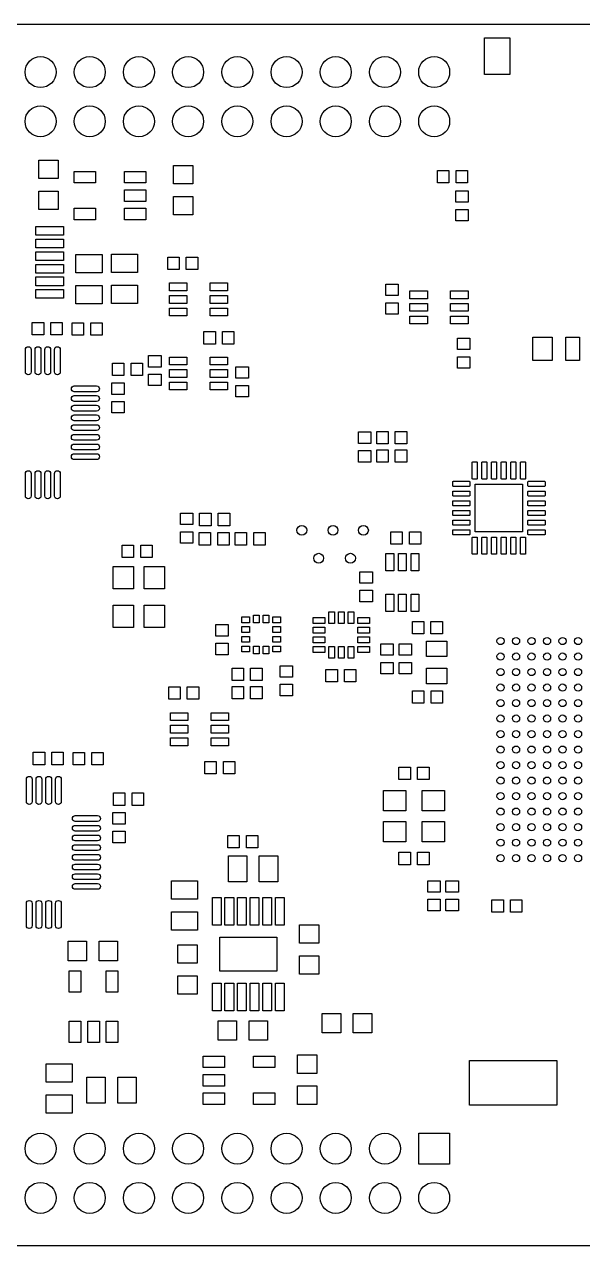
# Model space of a CAD drawing. Extents: x -133 to 0, y 0 to 63.
# Drawn here: x -96.2 to -67.3, y 0 to 63 of the extents above; entities that cross this region are included whole.
import ezdxf

# ---------------------------------------------------------------- set-up
doc = ezdxf.new("R2010")
doc.units = 0
doc.layers.add('BG_DESIGN_OUTLINE', color=1, linetype='CONTINUOUS')
doc.layers.add('PIN_TOP', color=80, linetype='CONTINUOUS')

msp = doc.modelspace()

# ---------------------------------------------------------------- linework, layer by layer
at = {"layer": 'BG_DESIGN_OUTLINE'}
msp.add_lwpolyline([(-133, 0), (-33.96, 0), (-33.96, 0.25), (-33.22, 0.99), (-28.35, 0.99), (-27.63, 0.27), (-27.63, 0), (0, 0), (0, 63), (-133, 63)], close=True, dxfattribs=at)
at = {"layer": 'PIN_TOP'}
for points in [[(-71.1025, 62.31), (-71.1025, 60.41), (-72.4025, 60.41), (-72.4025, 62.31)], [(-94.41, 56.005), (-94.41, 55.055), (-95.41, 55.055), (-95.41, 56.005)], [(-87.45, 55.725), (-87.45, 54.775), (-88.45, 54.775), (-88.45, 55.725)], [(-74.235, 54.83), (-74.825, 54.83), (-74.825, 55.47), (-74.235, 55.47)], [(-73.275, 54.83), (-73.865, 54.83), (-73.865, 55.47), (-73.275, 55.47)], [(-92.48, 55.42), (-92.48, 54.82), (-93.58, 54.82), (-93.58, 55.42)], [(-89.88, 55.42), (-89.88, 54.82), (-90.98, 54.82), (-90.98, 55.42)], [(-94.41, 54.405), (-94.41, 53.455), (-95.41, 53.455), (-95.41, 54.405)], [(-89.88, 54.47), (-89.88, 53.87), (-90.98, 53.87), (-90.98, 54.47)], [(-73.89, 53.825), (-73.89, 54.415), (-73.25, 54.415), (-73.25, 53.825)], [(-87.45, 54.125), (-87.45, 53.175), (-88.45, 53.175), (-88.45, 54.125)], [(-92.48, 53.52), (-92.48, 52.92), (-93.58, 52.92), (-93.58, 53.52)], [(-89.88, 53.52), (-89.88, 52.92), (-90.98, 52.92), (-90.98, 53.52)], [(-73.89, 52.865), (-73.89, 53.455), (-73.25, 53.455), (-73.25, 52.865)], [(-95.5605, 52.57), (-94.1355, 52.57), (-94.1355, 52.12), (-95.5605, 52.12)], [(-95.5605, 51.92), (-94.1355, 51.92), (-94.1355, 51.47), (-95.5605, 51.47)], [(-95.5605, 51.27), (-94.1355, 51.27), (-94.1355, 50.82), (-95.5605, 50.82)], [(-93.4964, 50.1851), (-93.4964, 51.1351), (-92.1464, 51.1351), (-92.1464, 50.1851)], [(-91.6628, 50.2009), (-91.6628, 51.1509), (-90.3128, 51.1509), (-90.3128, 50.2009)], [(-95.5605, 50.62), (-94.1355, 50.62), (-94.1355, 50.17), (-95.5605, 50.17)], [(-88.755, 51), (-88.165, 51), (-88.165, 50.36), (-88.755, 50.36)], [(-87.795, 51), (-87.205, 51), (-87.205, 50.36), (-87.795, 50.36)], [(-95.5605, 49.97), (-94.1355, 49.97), (-94.1355, 49.52), (-95.5605, 49.52)], [(-95.5605, 49.32), (-94.1355, 49.32), (-94.1355, 48.87), (-95.5605, 48.87)], [(-93.4964, 48.5851), (-93.4964, 49.5351), (-92.1464, 49.5351), (-92.1464, 48.5851)], [(-91.6628, 48.6009), (-91.6628, 49.5509), (-90.3128, 49.5509), (-90.3128, 48.6009)], [(-88.66, 49.26), (-88.66, 49.66), (-87.76, 49.66), (-87.76, 49.26)], [(-86.56, 49.26), (-86.56, 49.66), (-85.66, 49.66), (-85.66, 49.26)], [(-76.85, 49.605), (-76.85, 49.015), (-77.49, 49.015), (-77.49, 49.605)], [(-76.25, 48.85), (-76.25, 49.25), (-75.35, 49.25), (-75.35, 48.85)], [(-74.15, 48.85), (-74.15, 49.25), (-73.25, 49.25), (-73.25, 48.85)], [(-88.66, 48.61), (-88.66, 49.01), (-87.76, 49.01), (-87.76, 48.61)], [(-86.56, 48.61), (-86.56, 49.01), (-85.66, 49.01), (-85.66, 48.61)], [(-76.85, 48.645), (-76.85, 48.055), (-77.49, 48.055), (-77.49, 48.645)], [(-76.25, 48.2), (-76.25, 48.6), (-75.35, 48.6), (-75.35, 48.2)], [(-74.15, 48.2), (-74.15, 48.6), (-73.25, 48.6), (-73.25, 48.2)], [(-88.66, 47.96), (-88.66, 48.36), (-87.76, 48.36), (-87.76, 47.96)], [(-86.56, 47.96), (-86.56, 48.36), (-85.66, 48.36), (-85.66, 47.96)], [(-76.25, 47.55), (-76.25, 47.95), (-75.35, 47.95), (-75.35, 47.55)], [(-74.15, 47.55), (-74.15, 47.95), (-73.25, 47.95), (-73.25, 47.55)], [(-95.745, 47.62), (-95.155, 47.62), (-95.155, 46.98), (-95.745, 46.98)], [(-94.785, 47.62), (-94.195, 47.62), (-94.195, 46.98), (-94.785, 46.98)], [(-93.685, 47.61), (-93.095, 47.61), (-93.095, 46.97), (-93.685, 46.97)], [(-92.725, 47.61), (-92.135, 47.61), (-92.135, 46.97), (-92.725, 46.97)], [(-86.295, 46.51), (-86.885, 46.51), (-86.885, 47.15), (-86.295, 47.15)], [(-85.335, 46.51), (-85.925, 46.51), (-85.925, 47.15), (-85.335, 47.15)], [(-73.16, 46.815), (-73.16, 46.225), (-73.8, 46.225), (-73.8, 46.815)], [(-68.9025, 46.86), (-68.9025, 45.66), (-69.9025, 45.66), (-69.9025, 46.86)], [(-67.5025, 46.86), (-67.5025, 45.66), (-68.2025, 45.66), (-68.2025, 46.86)], [(-91.015, 44.88), (-91.605, 44.88), (-91.605, 45.52), (-91.015, 45.52)], [(-90.055, 44.88), (-90.645, 44.88), (-90.645, 45.52), (-90.055, 45.52)], [(-89.1, 45.915), (-89.1, 45.325), (-89.74, 45.325), (-89.74, 45.915)], [(-88.66, 45.44), (-88.66, 45.84), (-87.76, 45.84), (-87.76, 45.44)], [(-86.56, 45.44), (-86.56, 45.84), (-85.66, 45.84), (-85.66, 45.44)], [(-73.16, 45.855), (-73.16, 45.265), (-73.8, 45.265), (-73.8, 45.855)], [(-89.1, 44.955), (-89.1, 44.365), (-89.74, 44.365), (-89.74, 44.955)], [(-88.66, 44.79), (-88.66, 45.19), (-87.76, 45.19), (-87.76, 44.79)], [(-86.56, 44.79), (-86.56, 45.19), (-85.66, 45.19), (-85.66, 44.79)], [(-85.23, 44.745), (-85.23, 45.335), (-84.59, 45.335), (-84.59, 44.745)], [(-91, 44.505), (-91, 43.915), (-91.64, 43.915), (-91.64, 44.505)], [(-88.66, 44.14), (-88.66, 44.54), (-87.76, 44.54), (-87.76, 44.14)], [(-86.56, 44.14), (-86.56, 44.54), (-85.66, 44.54), (-85.66, 44.14)], [(-85.23, 43.785), (-85.23, 44.375), (-84.59, 44.375), (-84.59, 43.785)], [(-91, 43.545), (-91, 42.955), (-91.64, 42.955), (-91.64, 43.545)], [(-78.27, 41.975), (-78.27, 41.385), (-78.91, 41.385), (-78.91, 41.975)], [(-77.375, 41.36), (-77.965, 41.36), (-77.965, 42), (-77.375, 42)], [(-76.415, 41.36), (-77.005, 41.36), (-77.005, 42), (-76.415, 42)], [(-78.27, 41.015), (-78.27, 40.425), (-78.91, 40.425), (-78.91, 41.015)], [(-77.375, 40.42), (-77.965, 40.42), (-77.965, 41.06), (-77.375, 41.06)], [(-76.415, 40.42), (-77.005, 40.42), (-77.005, 41.06), (-76.415, 41.06)], [(-70.4333, 39.2738), (-70.4333, 36.8238), (-72.8833, 36.8238), (-72.8833, 39.2738)], [(-87.46, 37.785), (-87.46, 37.195), (-88.1, 37.195), (-88.1, 37.785)], [(-87.105, 37.78), (-86.515, 37.78), (-86.515, 37.14), (-87.105, 37.14)], [(-86.145, 37.78), (-85.555, 37.78), (-85.555, 37.14), (-86.145, 37.14)], [(-87.46, 36.825), (-87.46, 36.235), (-88.1, 36.235), (-88.1, 36.825)], [(-87.135, 36.78), (-86.545, 36.78), (-86.545, 36.14), (-87.135, 36.14)], [(-86.175, 36.78), (-85.585, 36.78), (-85.585, 36.14), (-86.175, 36.14)], [(-85.275, 36.78), (-84.685, 36.78), (-84.685, 36.14), (-85.275, 36.14)], [(-84.315, 36.78), (-83.725, 36.78), (-83.725, 36.14), (-84.315, 36.14)], [(-76.645, 36.18), (-77.235, 36.18), (-77.235, 36.82), (-76.645, 36.82)], [(-75.685, 36.18), (-76.275, 36.18), (-76.275, 36.82), (-75.685, 36.82)], [(-90.515, 35.49), (-91.105, 35.49), (-91.105, 36.13), (-90.515, 36.13)], [(-89.555, 35.49), (-90.145, 35.49), (-90.145, 36.13), (-89.555, 36.13)], [(-77.09, 34.81), (-77.49, 34.81), (-77.49, 35.71), (-77.09, 35.71)], [(-76.44, 34.81), (-76.84, 34.81), (-76.84, 35.71), (-76.44, 35.71)], [(-75.79, 34.81), (-76.19, 34.81), (-76.19, 35.71), (-75.79, 35.71)], [(-90.525, 33.885), (-91.575, 33.885), (-91.575, 35.035), (-90.525, 35.035)], [(-88.925, 33.885), (-89.975, 33.885), (-89.975, 35.035), (-88.925, 35.035)], [(-78.83, 34.175), (-78.83, 34.765), (-78.19, 34.765), (-78.19, 34.175)], [(-78.83, 33.215), (-78.83, 33.805), (-78.19, 33.805), (-78.19, 33.215)], [(-77.09, 32.71), (-77.49, 32.71), (-77.49, 33.61), (-77.09, 33.61)], [(-76.44, 32.71), (-76.84, 32.71), (-76.84, 33.61), (-76.44, 33.61)], [(-75.79, 32.71), (-76.19, 32.71), (-76.19, 33.61), (-75.79, 33.61)], [(-90.525, 31.885), (-91.575, 31.885), (-91.575, 33.035), (-90.525, 33.035)], [(-88.925, 31.885), (-89.975, 31.885), (-89.975, 33.035), (-88.925, 33.035)], [(-84.93, 32.13), (-84.93, 32.43), (-84.53, 32.43), (-84.53, 32.13)], [(-84.03, 32.13), (-84.33, 32.13), (-84.33, 32.53), (-84.03, 32.53)], [(-83.53, 32.13), (-83.83, 32.13), (-83.83, 32.53), (-83.53, 32.53)], [(-83.33, 32.13), (-83.33, 32.43), (-82.93, 32.43), (-82.93, 32.13)], [(-81.24, 32.1), (-81.24, 32.4), (-80.64, 32.4), (-80.64, 32.1)], [(-80.14, 32.1), (-80.44, 32.1), (-80.44, 32.7), (-80.14, 32.7)], [(-79.64, 32.1), (-79.94, 32.1), (-79.94, 32.7), (-79.64, 32.7)], [(-79.14, 32.1), (-79.44, 32.1), (-79.44, 32.7), (-79.14, 32.7)], [(-78.94, 32.1), (-78.94, 32.4), (-78.34, 32.4), (-78.34, 32.1)], [(-76.1265, 32.1978), (-75.5365, 32.1978), (-75.5365, 31.5578), (-76.1265, 31.5578)], [(-75.1665, 32.1978), (-74.5765, 32.1978), (-74.5765, 31.5578), (-75.1665, 31.5578)], [(-86.27, 31.445), (-86.27, 32.035), (-85.63, 32.035), (-85.63, 31.445)], [(-84.93, 31.63), (-84.93, 31.93), (-84.53, 31.93), (-84.53, 31.63)], [(-83.33, 31.63), (-83.33, 31.93), (-82.93, 31.93), (-82.93, 31.63)], [(-81.24, 31.6), (-81.24, 31.9), (-80.64, 31.9), (-80.64, 31.6)], [(-78.94, 31.6), (-78.94, 31.9), (-78.34, 31.9), (-78.34, 31.6)], [(-86.27, 30.485), (-86.27, 31.075), (-85.63, 31.075), (-85.63, 30.485)], [(-84.93, 31.13), (-84.93, 31.43), (-84.53, 31.43), (-84.53, 31.13)], [(-84.93, 30.63), (-84.93, 30.93), (-84.53, 30.93), (-84.53, 30.63)], [(-84.03, 30.53), (-84.33, 30.53), (-84.33, 30.93), (-84.03, 30.93)], [(-83.53, 30.53), (-83.83, 30.53), (-83.83, 30.93), (-83.53, 30.93)], [(-83.33, 31.13), (-83.33, 31.43), (-82.93, 31.43), (-82.93, 31.13)], [(-83.33, 30.63), (-83.33, 30.93), (-82.93, 30.93), (-82.93, 30.63)], [(-81.24, 31.1), (-81.24, 31.4), (-80.64, 31.4), (-80.64, 31.1)], [(-81.24, 30.6), (-81.24, 30.9), (-80.64, 30.9), (-80.64, 30.6)], [(-80.14, 30.3), (-80.44, 30.3), (-80.44, 30.9), (-80.14, 30.9)], [(-79.64, 30.3), (-79.94, 30.3), (-79.94, 30.9), (-79.64, 30.9)], [(-79.14, 30.3), (-79.44, 30.3), (-79.44, 30.9), (-79.14, 30.9)], [(-78.94, 31.1), (-78.94, 31.4), (-78.34, 31.4), (-78.34, 31.1)], [(-78.94, 30.6), (-78.94, 30.9), (-78.34, 30.9), (-78.34, 30.6)], [(-77.11, 31.045), (-77.11, 30.455), (-77.75, 30.455), (-77.75, 31.045)], [(-76.17, 31.045), (-76.17, 30.455), (-76.81, 30.455), (-76.81, 31.045)], [(-75.3965, 30.3878), (-75.3965, 31.1878), (-74.3465, 31.1878), (-74.3465, 30.3878)], [(-84.845, 29.15), (-85.435, 29.15), (-85.435, 29.79), (-84.845, 29.79)], [(-83.885, 29.15), (-84.475, 29.15), (-84.475, 29.79), (-83.885, 29.79)], [(-82.31, 29.915), (-82.31, 29.325), (-82.95, 29.325), (-82.95, 29.915)], [(-80.585, 29.72), (-79.995, 29.72), (-79.995, 29.08), (-80.585, 29.08)], [(-79.625, 29.72), (-79.035, 29.72), (-79.035, 29.08), (-79.625, 29.08)], [(-77.11, 30.085), (-77.11, 29.495), (-77.75, 29.495), (-77.75, 30.085)], [(-76.17, 30.085), (-76.17, 29.495), (-76.81, 29.495), (-76.81, 30.085)], [(-75.3965, 28.9878), (-75.3965, 29.7878), (-74.3465, 29.7878), (-74.3465, 28.9878)], [(-88.705, 28.83), (-88.115, 28.83), (-88.115, 28.19), (-88.705, 28.19)], [(-87.745, 28.83), (-87.155, 28.83), (-87.155, 28.19), (-87.745, 28.19)], [(-84.845, 28.21), (-85.435, 28.21), (-85.435, 28.85), (-84.845, 28.85)], [(-83.885, 28.21), (-84.475, 28.21), (-84.475, 28.85), (-83.885, 28.85)], [(-82.31, 28.955), (-82.31, 28.365), (-82.95, 28.365), (-82.95, 28.955)], [(-76.1165, 28.6178), (-75.5265, 28.6178), (-75.5265, 27.9778), (-76.1165, 27.9778)], [(-75.1565, 28.6178), (-74.5665, 28.6178), (-74.5665, 27.9778), (-75.1565, 27.9778)], [(-88.61, 27.09), (-88.61, 27.49), (-87.71, 27.49), (-87.71, 27.09)], [(-86.51, 27.09), (-86.51, 27.49), (-85.61, 27.49), (-85.61, 27.09)], [(-88.61, 26.44), (-88.61, 26.84), (-87.71, 26.84), (-87.71, 26.44)], [(-86.51, 26.44), (-86.51, 26.84), (-85.61, 26.84), (-85.61, 26.44)], [(-88.61, 25.79), (-88.61, 26.19), (-87.71, 26.19), (-87.71, 25.79)], [(-86.51, 25.79), (-86.51, 26.19), (-85.61, 26.19), (-85.61, 25.79)], [(-95.695, 25.45), (-95.105, 25.45), (-95.105, 24.81), (-95.695, 24.81)], [(-94.735, 25.45), (-94.145, 25.45), (-94.145, 24.81), (-94.735, 24.81)], [(-93.635, 25.44), (-93.045, 25.44), (-93.045, 24.8), (-93.635, 24.8)], [(-92.675, 25.44), (-92.085, 25.44), (-92.085, 24.8), (-92.675, 24.8)], [(-86.245, 24.34), (-86.835, 24.34), (-86.835, 24.98), (-86.245, 24.98)], [(-85.285, 24.34), (-85.875, 24.34), (-85.875, 24.98), (-85.285, 24.98)], [(-76.8165, 24.6778), (-76.2265, 24.6778), (-76.2265, 24.0378), (-76.8165, 24.0378)], [(-75.8565, 24.6778), (-75.2665, 24.6778), (-75.2665, 24.0378), (-75.8565, 24.0378)], [(-90.965, 22.71), (-91.555, 22.71), (-91.555, 23.35), (-90.965, 23.35)], [(-90.005, 22.71), (-90.595, 22.71), (-90.595, 23.35), (-90.005, 23.35)], [(-76.4665, 23.4828), (-76.4665, 22.4328), (-77.6165, 22.4328), (-77.6165, 23.4828)], [(-74.4665, 23.4828), (-74.4665, 22.4328), (-75.6165, 22.4328), (-75.6165, 23.4828)], [(-90.95, 22.335), (-90.95, 21.745), (-91.59, 21.745), (-91.59, 22.335)], [(-76.4665, 21.8828), (-76.4665, 20.8328), (-77.6165, 20.8328), (-77.6165, 21.8828)], [(-74.4665, 21.8828), (-74.4665, 20.8328), (-75.6165, 20.8328), (-75.6165, 21.8828)], [(-90.95, 21.375), (-90.95, 20.785), (-91.59, 20.785), (-91.59, 21.375)], [(-85.655, 21.16), (-85.065, 21.16), (-85.065, 20.52), (-85.655, 20.52)], [(-84.695, 21.16), (-84.105, 21.16), (-84.105, 20.52), (-84.695, 20.52)], [(-76.2265, 19.6478), (-76.8165, 19.6478), (-76.8165, 20.2878), (-76.2265, 20.2878)], [(-75.2665, 19.6478), (-75.8565, 19.6478), (-75.8565, 20.2878), (-75.2665, 20.2878)], [(-85.625, 20.115), (-84.675, 20.115), (-84.675, 18.765), (-85.625, 18.765)], [(-84.025, 20.115), (-83.075, 20.115), (-83.075, 18.765), (-84.025, 18.765)], [(-88.565, 17.875), (-88.565, 18.825), (-87.215, 18.825), (-87.215, 17.875)], [(-74.69, 18.825), (-74.69, 18.235), (-75.33, 18.235), (-75.33, 18.825)], [(-74.39, 18.235), (-74.39, 18.825), (-73.75, 18.825), (-73.75, 18.235)], [(-86.4473, 16.5343), (-86.4473, 17.9593), (-85.9973, 17.9593), (-85.9973, 16.5343)], [(-85.7973, 16.5343), (-85.7973, 17.9593), (-85.3473, 17.9593), (-85.3473, 16.5343)], [(-85.1473, 16.5343), (-85.1473, 17.9593), (-84.6973, 17.9593), (-84.6973, 16.5343)], [(-84.4973, 16.5343), (-84.4973, 17.9593), (-84.0473, 17.9593), (-84.0473, 16.5343)], [(-83.8473, 16.5343), (-83.8473, 17.9593), (-83.3973, 17.9593), (-83.3973, 16.5343)], [(-83.1973, 16.5343), (-83.1973, 17.9593), (-82.7473, 17.9593), (-82.7473, 16.5343)], [(-74.69, 17.865), (-74.69, 17.275), (-75.33, 17.275), (-75.33, 17.865)], [(-74.39, 17.275), (-74.39, 17.865), (-73.75, 17.865), (-73.75, 17.275)], [(-71.4265, 17.1978), (-72.0165, 17.1978), (-72.0165, 17.8378), (-71.4265, 17.8378)], [(-70.4665, 17.1978), (-71.0565, 17.1978), (-71.0565, 17.8378), (-70.4665, 17.8378)], [(-88.565, 16.275), (-88.565, 17.225), (-87.215, 17.225), (-87.215, 16.275)], [(-81.96, 15.605), (-81.96, 16.555), (-80.96, 16.555), (-80.96, 15.605)], [(-83.1238, 14.1583), (-86.0708, 14.1583), (-86.0708, 15.9113), (-83.1238, 15.9113)], [(-92.9418, 14.6962), (-93.8918, 14.6962), (-93.8918, 15.6962), (-92.9418, 15.6962)], [(-91.3418, 14.6962), (-92.2918, 14.6962), (-92.2918, 15.6962), (-91.3418, 15.6962)], [(-88.23, 14.565), (-88.23, 15.515), (-87.23, 15.515), (-87.23, 14.565)], [(-81.96, 14.005), (-81.96, 14.955), (-80.96, 14.955), (-80.96, 14.005)], [(-93.2331, 13.0724), (-93.8331, 13.0724), (-93.8331, 14.1724), (-93.2331, 14.1724)], [(-91.3331, 13.0724), (-91.9331, 13.0724), (-91.9331, 14.1724), (-91.3331, 14.1724)], [(-88.23, 12.965), (-88.23, 13.915), (-87.23, 13.915), (-87.23, 12.965)], [(-86.4473, 12.1103), (-86.4473, 13.5353), (-85.9973, 13.5353), (-85.9973, 12.1103)], [(-85.7973, 12.1103), (-85.7973, 13.5353), (-85.3473, 13.5353), (-85.3473, 12.1103)], [(-85.1473, 12.1103), (-85.1473, 13.5353), (-84.6973, 13.5353), (-84.6973, 12.1103)], [(-84.4973, 12.1103), (-84.4973, 13.5353), (-84.0473, 13.5353), (-84.0473, 12.1103)], [(-83.8473, 12.1103), (-83.8473, 13.5353), (-83.3973, 13.5353), (-83.3973, 12.1103)], [(-83.1973, 12.1103), (-83.1973, 13.5353), (-82.7473, 13.5353), (-82.7473, 12.1103)], [(-79.825, 10.98), (-80.775, 10.98), (-80.775, 11.98), (-79.825, 11.98)], [(-78.225, 10.98), (-79.175, 10.98), (-79.175, 11.98), (-78.225, 11.98)], [(-93.2331, 10.4724), (-93.8331, 10.4724), (-93.8331, 11.5724), (-93.2331, 11.5724)], [(-92.2831, 10.4724), (-92.8831, 10.4724), (-92.8831, 11.5724), (-92.2831, 11.5724)], [(-91.3331, 10.4724), (-91.9331, 10.4724), (-91.9331, 11.5724), (-91.3331, 11.5724)], [(-85.205, 10.59), (-86.155, 10.59), (-86.155, 11.59), (-85.205, 11.59)], [(-83.605, 10.59), (-84.555, 10.59), (-84.555, 11.59), (-83.605, 11.59)], [(-86.93, 9.18), (-86.93, 9.78), (-85.83, 9.78), (-85.83, 9.18)], [(-84.33, 9.18), (-84.33, 9.78), (-83.23, 9.78), (-83.23, 9.18)], [(-82.05, 8.885), (-82.05, 9.835), (-81.05, 9.835), (-81.05, 8.885)], [(-68.67, 7.24), (-73.17, 7.24), (-73.17, 9.54), (-68.67, 9.54)], [(-95.0363, 8.4272), (-95.0363, 9.3772), (-93.6863, 9.3772), (-93.6863, 8.4272)], [(-86.93, 8.23), (-86.93, 8.83), (-85.83, 8.83), (-85.83, 8.23)], [(-91.9799, 7.3395), (-92.9299, 7.3395), (-92.9299, 8.6895), (-91.9799, 8.6895)], [(-90.3799, 7.3395), (-91.3299, 7.3395), (-91.3299, 8.6895), (-90.3799, 8.6895)], [(-82.05, 7.285), (-82.05, 8.235), (-81.05, 8.235), (-81.05, 7.285)], [(-95.0363, 6.8272), (-95.0363, 7.7772), (-93.6863, 7.7772), (-93.6863, 6.8272)], [(-86.93, 7.28), (-86.93, 7.88), (-85.83, 7.88), (-85.83, 7.28)], [(-84.33, 7.28), (-84.33, 7.88), (-83.23, 7.88), (-83.23, 7.28)], [(-74.2, 5.8), (-74.2, 4.2), (-75.8, 4.2), (-75.8, 5.8)]]:
    msp.add_lwpolyline(points, close=True, dxfattribs=at)
for points in [[(-95.8, 46.225), (-95.8, 45.075, -1), (-96.1, 45.075), (-96.1, 46.225, -1)], [(-95.3, 46.225), (-95.3, 45.075, -1), (-95.6, 45.075), (-95.6, 46.225, -1)], [(-94.8, 46.225), (-94.8, 45.075, -1), (-95.1, 45.075), (-95.1, 46.225, -1)], [(-94.3, 46.225), (-94.3, 45.075, -1), (-94.6, 45.075), (-94.6, 46.225, -1)], [(-92.425, 44.05), (-93.575, 44.05, -1), (-93.575, 44.35), (-92.425, 44.35, -1)], [(-92.425, 43.55), (-93.575, 43.55, -1), (-93.575, 43.85), (-92.425, 43.85, -1)], [(-92.425, 43.05), (-93.575, 43.05, -1), (-93.575, 43.35), (-92.425, 43.35, -1)], [(-92.425, 42.55), (-93.575, 42.55, -1), (-93.575, 42.85), (-92.425, 42.85, -1)], [(-92.425, 42.05), (-93.575, 42.05, -1), (-93.575, 42.35), (-92.425, 42.35, -1)], [(-92.425, 41.55), (-93.575, 41.55, -1), (-93.575, 41.85), (-92.425, 41.85, -1)], [(-92.425, 41.05), (-93.575, 41.05, -1), (-93.575, 41.35), (-92.425, 41.35, -1)], [(-92.425, 40.55), (-93.575, 40.55, -1), (-93.575, 40.85), (-92.425, 40.85, -1)], [(-72.7783, 40.4013), (-72.7783, 39.5763, -0.415385), (-72.8108, 39.5438), (-73.0058, 39.5438, -0.415385), (-73.0383, 39.5763), (-73.0383, 40.4013, -0.415385), (-73.0058, 40.4338), (-72.8108, 40.4338, -0.415385)], [(-72.2783, 40.4013), (-72.2783, 39.5763, -0.415385), (-72.3108, 39.5438), (-72.5058, 39.5438, -0.415385), (-72.5383, 39.5763), (-72.5383, 40.4013, -0.415385), (-72.5058, 40.4338), (-72.3108, 40.4338, -0.415385)], [(-71.7783, 40.4013), (-71.7783, 39.5763, -0.415385), (-71.8108, 39.5438), (-72.0058, 39.5438, -0.415385), (-72.0383, 39.5763), (-72.0383, 40.4013, -0.415385), (-72.0058, 40.4338), (-71.8108, 40.4338, -0.415385)], [(-71.2783, 40.4013), (-71.2783, 39.5763, -0.415385), (-71.3108, 39.5438), (-71.5058, 39.5438, -0.415385), (-71.5383, 39.5763), (-71.5383, 40.4013, -0.415385), (-71.5058, 40.4338), (-71.3108, 40.4338, -0.415385)], [(-70.7783, 40.4013), (-70.7783, 39.5763, -0.415385), (-70.8108, 39.5438), (-71.0058, 39.5438, -0.415385), (-71.0383, 39.5763), (-71.0383, 40.4013, -0.415385), (-71.0058, 40.4338), (-70.8108, 40.4338, -0.415385)], [(-70.2783, 40.4013), (-70.2783, 39.5763, -0.415385), (-70.3108, 39.5438), (-70.5058, 39.5438, -0.415385), (-70.5383, 39.5763), (-70.5383, 40.4013, -0.415385), (-70.5058, 40.4338), (-70.3108, 40.4338, -0.415385)], [(-95.8, 39.825), (-95.8, 38.675, -1), (-96.1, 38.675), (-96.1, 39.825, -1)], [(-95.3, 39.825), (-95.3, 38.675, -1), (-95.6, 38.675), (-95.6, 39.825, -1)], [(-94.8, 39.825), (-94.8, 38.675, -1), (-95.1, 38.675), (-95.1, 39.825, -1)], [(-94.3, 39.825), (-94.3, 38.675, -1), (-94.6, 38.675), (-94.6, 39.825, -1)], [(-74.0108, 39.4288), (-73.1858, 39.4288, -0.415385), (-73.1533, 39.3963), (-73.1533, 39.2013, -0.415385), (-73.1858, 39.1688), (-74.0108, 39.1688, -0.415385), (-74.0433, 39.2013), (-74.0433, 39.3963, -0.415385)], [(-70.1308, 39.4288), (-69.3058, 39.4288, -0.415385), (-69.2733, 39.3963), (-69.2733, 39.2013, -0.415385), (-69.3058, 39.1688), (-70.1308, 39.1688, -0.415385), (-70.1633, 39.2013), (-70.1633, 39.3963, -0.415385)], [(-74.0108, 38.9288), (-73.1858, 38.9288, -0.415385), (-73.1533, 38.8963), (-73.1533, 38.7013, -0.415385), (-73.1858, 38.6688), (-74.0108, 38.6688, -0.415385), (-74.0433, 38.7013), (-74.0433, 38.8963, -0.415385)], [(-70.1308, 38.9288), (-69.3058, 38.9288, -0.415385), (-69.2733, 38.8963), (-69.2733, 38.7013, -0.415385), (-69.3058, 38.6688), (-70.1308, 38.6688, -0.415385), (-70.1633, 38.7013), (-70.1633, 38.8963, -0.415385)], [(-74.0108, 38.4288), (-73.1858, 38.4288, -0.415385), (-73.1533, 38.3963), (-73.1533, 38.2013, -0.415385), (-73.1858, 38.1688), (-74.0108, 38.1688, -0.415385), (-74.0433, 38.2013), (-74.0433, 38.3963, -0.415385)], [(-74.0108, 37.9288), (-73.1858, 37.9288, -0.415385), (-73.1533, 37.8963), (-73.1533, 37.7013, -0.415385), (-73.1858, 37.6688), (-74.0108, 37.6688, -0.415385), (-74.0433, 37.7013), (-74.0433, 37.8963, -0.415385)], [(-70.1308, 38.4288), (-69.3058, 38.4288, -0.415385), (-69.2733, 38.3963), (-69.2733, 38.2013, -0.415385), (-69.3058, 38.1688), (-70.1308, 38.1688, -0.415385), (-70.1633, 38.2013), (-70.1633, 38.3963, -0.415385)], [(-70.1308, 37.9288), (-69.3058, 37.9288, -0.415385), (-69.2733, 37.8963), (-69.2733, 37.7013, -0.415385), (-69.3058, 37.6688), (-70.1308, 37.6688, -0.415385), (-70.1633, 37.7013), (-70.1633, 37.8963, -0.415385)], [(-74.0108, 37.4288), (-73.1858, 37.4288, -0.415385), (-73.1533, 37.3963), (-73.1533, 37.2013, -0.415385), (-73.1858, 37.1688), (-74.0108, 37.1688, -0.415385), (-74.0433, 37.2013), (-74.0433, 37.3963, -0.415385)], [(-70.1308, 37.4288), (-69.3058, 37.4288, -0.415385), (-69.2733, 37.3963), (-69.2733, 37.2013, -0.415385), (-69.3058, 37.1688), (-70.1308, 37.1688, -0.415385), (-70.1633, 37.2013), (-70.1633, 37.3963, -0.415385)], [(-74.0108, 36.9288), (-73.1858, 36.9288, -0.415385), (-73.1533, 36.8963), (-73.1533, 36.7013, -0.415385), (-73.1858, 36.6688), (-74.0108, 36.6688, -0.415385), (-74.0433, 36.7013), (-74.0433, 36.8963, -0.415385)], [(-72.7783, 36.5213), (-72.7783, 35.6963, -0.415385), (-72.8108, 35.6638), (-73.0058, 35.6638, -0.415385), (-73.0383, 35.6963), (-73.0383, 36.5213, -0.415385), (-73.0058, 36.5538), (-72.8108, 36.5538, -0.415385)], [(-72.2783, 36.5213), (-72.2783, 35.6963, -0.415385), (-72.3108, 35.6638), (-72.5058, 35.6638, -0.415385), (-72.5383, 35.6963), (-72.5383, 36.5213, -0.415385), (-72.5058, 36.5538), (-72.3108, 36.5538, -0.415385)], [(-71.7783, 36.5213), (-71.7783, 35.6963, -0.415385), (-71.8108, 35.6638), (-72.0058, 35.6638, -0.415385), (-72.0383, 35.6963), (-72.0383, 36.5213, -0.415385), (-72.0058, 36.5538), (-71.8108, 36.5538, -0.415385)], [(-71.2783, 36.5213), (-71.2783, 35.6963, -0.415385), (-71.3108, 35.6638), (-71.5058, 35.6638, -0.415385), (-71.5383, 35.6963), (-71.5383, 36.5213, -0.415385), (-71.5058, 36.5538), (-71.3108, 36.5538, -0.415385)], [(-70.7783, 36.5213), (-70.7783, 35.6963, -0.415385), (-70.8108, 35.6638), (-71.0058, 35.6638, -0.415385), (-71.0383, 35.6963), (-71.0383, 36.5213, -0.415385), (-71.0058, 36.5538), (-70.8108, 36.5538, -0.415385)], [(-70.2783, 36.5213), (-70.2783, 35.6963, -0.415385), (-70.3108, 35.6638), (-70.5058, 35.6638, -0.415385), (-70.5383, 35.6963), (-70.5383, 36.5213, -0.415385), (-70.5058, 36.5538), (-70.3108, 36.5538, -0.415385)], [(-70.1308, 36.9288), (-69.3058, 36.9288, -0.415385), (-69.2733, 36.8963), (-69.2733, 36.7013, -0.415385), (-69.3058, 36.6688), (-70.1308, 36.6688, -0.415385), (-70.1633, 36.7013), (-70.1633, 36.8963, -0.415385)], [(-95.75, 24.055), (-95.75, 22.905, -1), (-96.05, 22.905), (-96.05, 24.055, -1)], [(-95.25, 24.055), (-95.25, 22.905, -1), (-95.55, 22.905), (-95.55, 24.055, -1)], [(-94.75, 24.055), (-94.75, 22.905, -1), (-95.05, 22.905), (-95.05, 24.055, -1)], [(-94.25, 24.055), (-94.25, 22.905, -1), (-94.55, 22.905), (-94.55, 24.055, -1)], [(-92.375, 21.88), (-93.525, 21.88, -1), (-93.525, 22.18), (-92.375, 22.18, -1)], [(-92.375, 21.38), (-93.525, 21.38, -1), (-93.525, 21.68), (-92.375, 21.68, -1)], [(-92.375, 20.88), (-93.525, 20.88, -1), (-93.525, 21.18), (-92.375, 21.18, -1)], [(-92.375, 20.38), (-93.525, 20.38, -1), (-93.525, 20.68), (-92.375, 20.68, -1)], [(-92.375, 19.88), (-93.525, 19.88, -1), (-93.525, 20.18), (-92.375, 20.18, -1)], [(-92.375, 19.38), (-93.525, 19.38, -1), (-93.525, 19.68), (-92.375, 19.68, -1)], [(-92.375, 18.88), (-93.525, 18.88, -1), (-93.525, 19.18), (-92.375, 19.18, -1)], [(-92.375, 18.38), (-93.525, 18.38, -1), (-93.525, 18.68), (-92.375, 18.68, -1)], [(-95.75, 17.655), (-95.75, 16.505, -1), (-96.05, 16.505), (-96.05, 17.655, -1)], [(-95.25, 17.655), (-95.25, 16.505, -1), (-95.55, 16.505), (-95.55, 17.655, -1)], [(-94.75, 17.655), (-94.75, 16.505, -1), (-95.05, 16.505), (-95.05, 17.655, -1)], [(-94.25, 17.655), (-94.25, 16.505, -1), (-94.55, 16.505), (-94.55, 17.655, -1)]]:
    msp.add_lwpolyline(points, format="xyb", close=True, dxfattribs=at)
for centre, radius in [((-95.32, 60.54), 0.8), ((-92.78, 60.54), 0.8), ((-90.24, 60.54), 0.8), ((-87.7, 60.54), 0.8), ((-85.16, 60.54), 0.8), ((-82.62, 60.54), 0.8), ((-80.08, 60.54), 0.8), ((-77.54, 60.54), 0.8), ((-75, 60.54), 0.8), ((-95.32, 58), 0.8), ((-92.78, 58), 0.8), ((-90.24, 58), 0.8), ((-87.7, 58), 0.8), ((-85.16, 58), 0.8), ((-82.62, 58), 0.8), ((-80.08, 58), 0.8), ((-77.54, 58), 0.8), ((-75, 58), 0.8), ((-81.83, 36.9), 0.254), ((-80.22, 36.9), 0.254), ((-78.65, 36.9), 0.254), ((-80.96, 35.46), 0.254), ((-79.32, 35.46), 0.254), ((-71.5715, 31.1878), 0.185), ((-70.7715, 31.1878), 0.185), ((-69.9715, 31.1878), 0.185), ((-69.1715, 31.1878), 0.185), ((-68.3715, 31.1878), 0.185), ((-67.5715, 31.1878), 0.185), ((-71.5715, 30.3878), 0.185), ((-70.7715, 30.3878), 0.185), ((-69.9715, 30.3878), 0.185), ((-69.1715, 30.3878), 0.185), ((-68.3715, 30.3878), 0.185), ((-67.5715, 30.3878), 0.185), ((-71.5715, 29.5878), 0.185), ((-70.7715, 29.5878), 0.185), ((-69.9715, 29.5878), 0.185), ((-69.1715, 29.5878), 0.185), ((-68.3715, 29.5878), 0.185), ((-67.5715, 29.5878), 0.185), ((-71.5715, 28.7878), 0.185), ((-70.7715, 28.7878), 0.185), ((-69.9715, 28.7878), 0.185), ((-69.1715, 28.7878), 0.185), ((-68.3715, 28.7878), 0.185), ((-67.5715, 28.7878), 0.185), ((-71.5715, 27.9878), 0.185), ((-70.7715, 27.9878), 0.185), ((-69.9715, 27.9878), 0.185), ((-69.1715, 27.9878), 0.185), ((-68.3715, 27.9878), 0.185), ((-67.5715, 27.9878), 0.185), ((-71.5715, 27.1878), 0.185), ((-70.7715, 27.1878), 0.185), ((-69.9715, 27.1878), 0.185), ((-69.1715, 27.1878), 0.185), ((-68.3715, 27.1878), 0.185), ((-67.5715, 27.1878), 0.185), ((-71.5715, 26.3878), 0.185), ((-70.7715, 26.3878), 0.185), ((-69.9715, 26.3878), 0.185), ((-69.1715, 26.3878), 0.185), ((-68.3715, 26.3878), 0.185), ((-67.5715, 26.3878), 0.185), ((-71.5715, 25.5878), 0.185), ((-70.7715, 25.5878), 0.185), ((-69.9715, 25.5878), 0.185), ((-69.1715, 25.5878), 0.185), ((-68.3715, 25.5878), 0.185), ((-67.5715, 25.5878), 0.185), ((-71.5715, 24.7878), 0.185), ((-70.7715, 24.7878), 0.185), ((-69.9715, 24.7878), 0.185), ((-69.1715, 24.7878), 0.185), ((-68.3715, 24.7878), 0.185), ((-67.5715, 24.7878), 0.185), ((-71.5715, 23.9878), 0.185), ((-70.7715, 23.9878), 0.185), ((-69.9715, 23.9878), 0.185), ((-69.1715, 23.9878), 0.185), ((-68.3715, 23.9878), 0.185), ((-67.5715, 23.9878), 0.185), ((-71.5715, 23.1878), 0.185), ((-70.7715, 23.1878), 0.185), ((-69.9715, 23.1878), 0.185), ((-69.1715, 23.1878), 0.185), ((-68.3715, 23.1878), 0.185), ((-67.5715, 23.1878), 0.185), ((-71.5715, 22.3878), 0.185), ((-70.7715, 22.3878), 0.185), ((-69.9715, 22.3878), 0.185), ((-69.1715, 22.3878), 0.185), ((-68.3715, 22.3878), 0.185), ((-67.5715, 22.3878), 0.185), ((-71.5715, 21.5878), 0.185), ((-70.7715, 21.5878), 0.185), ((-69.9715, 21.5878), 0.185), ((-69.1715, 21.5878), 0.185), ((-68.3715, 21.5878), 0.185), ((-67.5715, 21.5878), 0.185), ((-71.5715, 20.7878), 0.185), ((-70.7715, 20.7878), 0.185), ((-69.9715, 20.7878), 0.185), ((-69.1715, 20.7878), 0.185), ((-68.3715, 20.7878), 0.185), ((-67.5715, 20.7878), 0.185), ((-71.5715, 19.9878), 0.185), ((-70.7715, 19.9878), 0.185), ((-69.9715, 19.9878), 0.185), ((-69.1715, 19.9878), 0.185), ((-68.3715, 19.9878), 0.185), ((-67.5715, 19.9878), 0.185), ((-95.32, 5), 0.8), ((-92.78, 5), 0.8), ((-90.24, 5), 0.8), ((-87.7, 5), 0.8), ((-85.16, 5), 0.8), ((-82.62, 5), 0.8), ((-80.08, 5), 0.8), ((-77.54, 5), 0.8), ((-95.32, 2.46), 0.8), ((-92.78, 2.46), 0.8), ((-90.24, 2.46), 0.8), ((-87.7, 2.46), 0.8), ((-85.16, 2.46), 0.8), ((-82.62, 2.46), 0.8), ((-80.08, 2.46), 0.8), ((-77.54, 2.46), 0.8), ((-75, 2.46), 0.8)]:
    msp.add_circle(centre, radius, dxfattribs=at)

doc.saveas('drawing.dxf')
